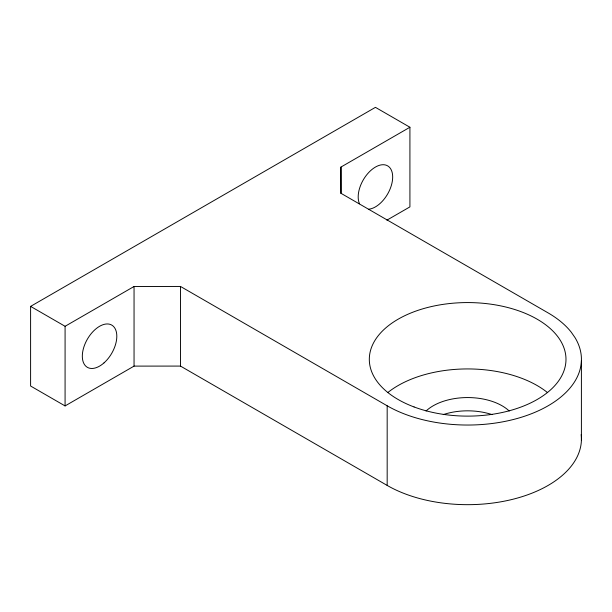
<?xml version="1.0" encoding="UTF-8"?>
<svg xmlns="http://www.w3.org/2000/svg" width="612" height="612" viewBox="0 0 612 612"><rect width="100%" height="100%" fill="white"/><g stroke="black" fill="none" stroke-linecap="round" stroke-linejoin="round"><path stroke-width="0.92" d="M386.922 220.152L409.918 206.887L409.918 127.25L375.439 107.345L30.6 306.382L30.6 386.019L65.079 405.924L134.051 366.114L180.479 366.083L387.174 485.423A113.786 65.691 0 0 0 514.692 498.795A113.786 65.691 0 0 0 581.171 434.566M65.079 405.924L65.086 326.295L30.6 306.382M134.051 366.114L134.051 286.485L180.486 286.447L387.174 405.794A113.786 65.691 0 0 0 528.171 414.974A113.786 65.691 0 0 0 575.043 337.656L571.248 332.186A113.786 65.691 0 0 0 548.107 312.9L341.022 193.331L340.945 167.061L409.918 127.25M180.479 366.083L180.486 286.447M340.945 193.606L340.945 167.061M387.174 485.423L387.174 405.794M581.4 440.464L581.4 360.828M65.086 326.295L134.051 286.485M426.059 411.004A48.769 28.152 0 0 1 509.222 411.004M443.256 414.599A48.769 28.152 0 0 1 492.025 414.599M387.74 392.606A98.341 56.778 0 0 1 547.541 392.613M359.504 203.788A24.381 14.076 -60 0 1 373.182 168.537A24.381 14.076 -60 0 1 392.529 179.706A24.381 14.076 -60 0 1 368.829 209.182M414.072 406.957A98.341 56.778 0 0 0 565.848 362.327A98.341 56.778 0 0 0 422.999 308.762A98.341 56.778 0 0 0 414.072 406.957M104.025 362.87A24.381 14.076 -60 0 0 111.759 325.094A24.381 14.076 -60 0 0 82.911 350.676A24.381 14.076 -60 0 0 104.025 362.87"/></g></svg>
